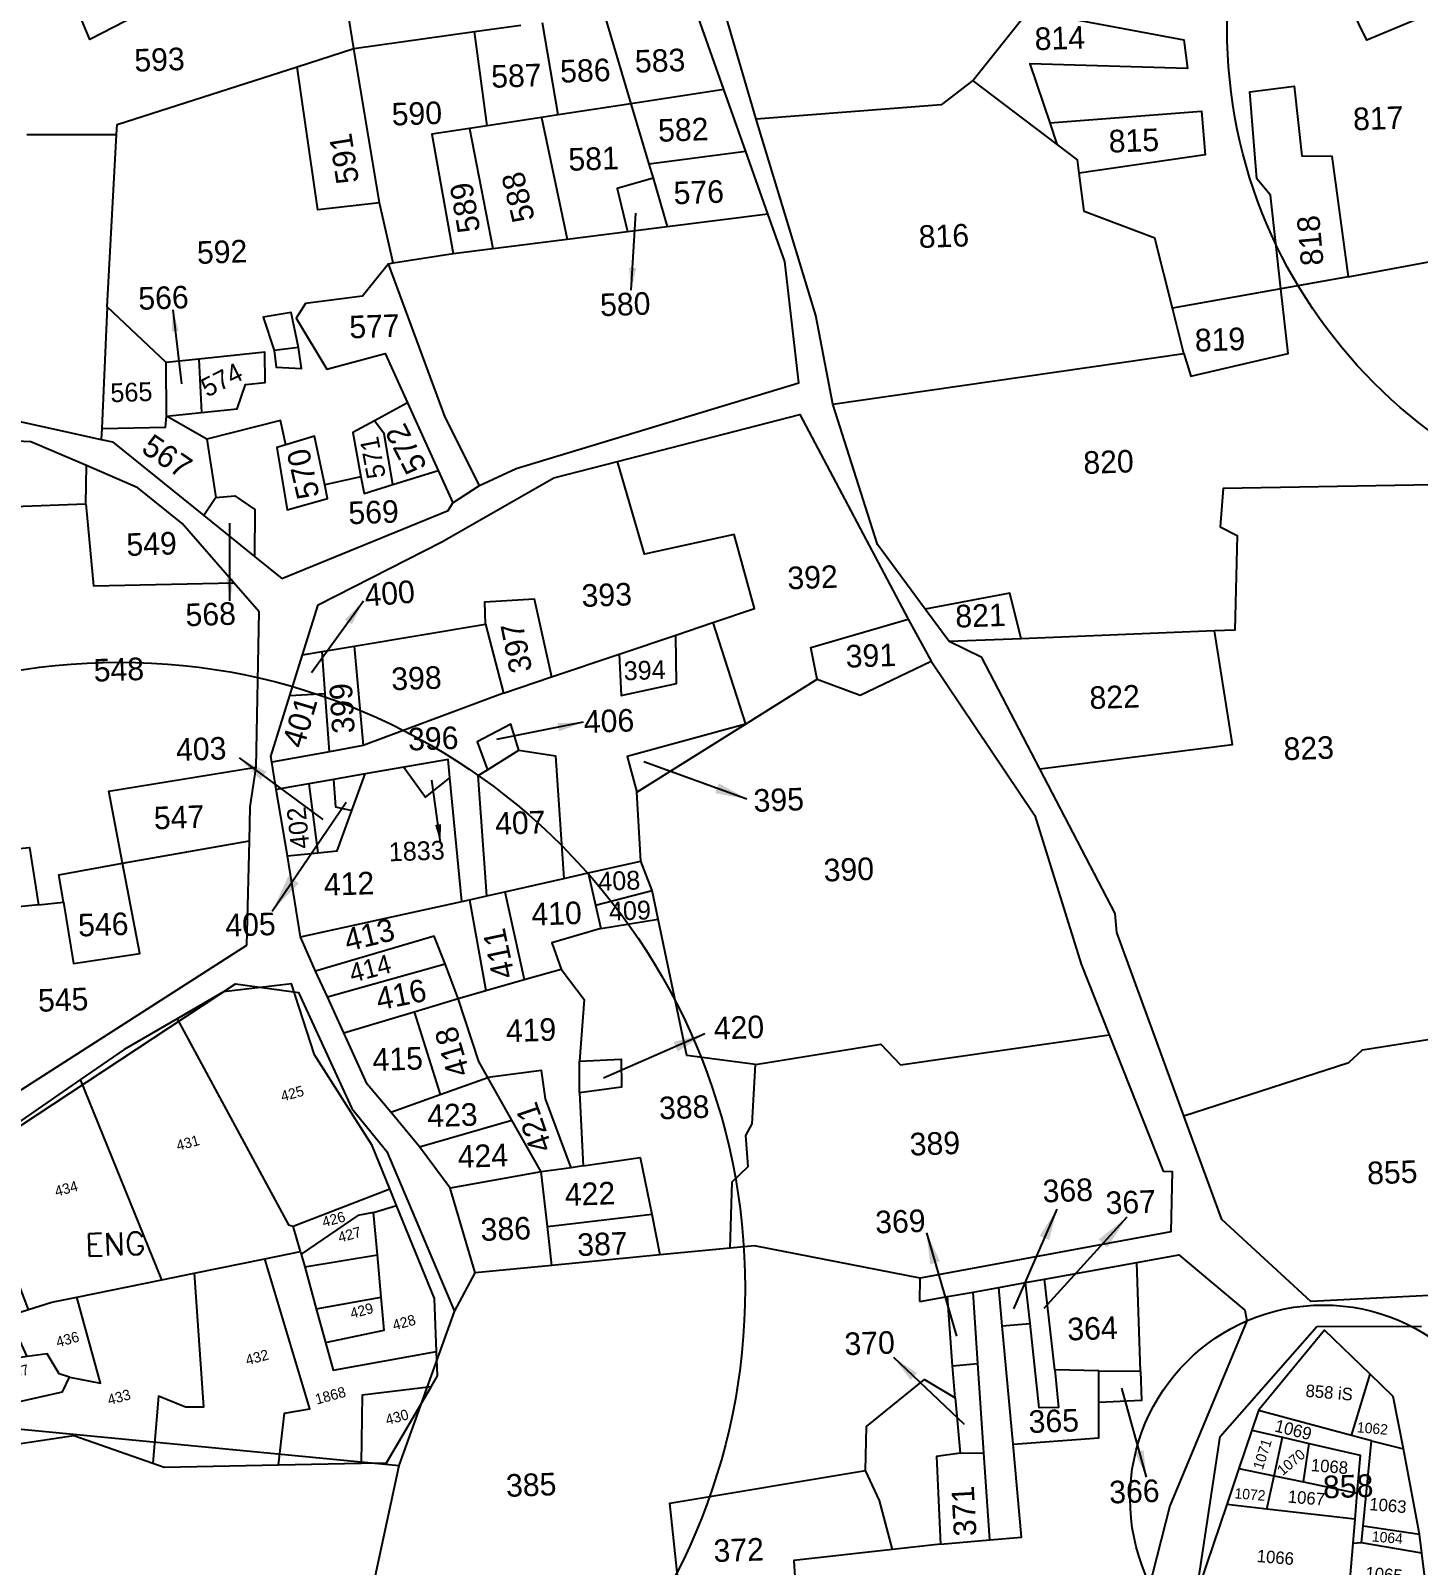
# Model space of a CAD drawing. Header units: metres. Extents: x 261324 to 273196, y 2168580 to 2176145.
# Drawn here: x 262141 to 262590.7, y 2170823 to 2171320.1 of the extents above; entities that cross this region are included whole.
import ezdxf

# ---------------------------------------------------------------- set-up
doc = ezdxf.new("R2010")
doc.units = ezdxf.units.M
for name, color, linetype in [('011', 3, 'Continuous'), ('OFF', 1, 'Continuous'), ('POLY_PARCEL', 6, 'Continuous'), ('POLY_ROAD', 30, 'Continuous'), ('SYM_ARROW', 1, 'Continuous'), ('TEXT_MAPIN', 7, 'Continuous'), ('TEXT_PARCEL', 7, 'Continuous')]:
    doc.layers.add(name, color=color, linetype=linetype)
doc.styles.get("Standard").update_dxf_attribs({"font": 'simplex.shx'})
doc.styles.add('TEXT_MAP', font='KRDEV050.TTF', dxfattribs={"height": 1.8})
doc.dimstyles.get("Standard").update_dxf_attribs({"dimtxt": 0.18, "dimasz": 0.18, "dimexe": 0.18, "dimexo": 0.0625, "dimgap": 0.09, "dimtad": 0, "dimtih": 1, "dimtoh": 1, "dimdec": 4, "dimzin": 0, "dimdsep": 46, "dimtxsty": 'Standard', "dimcen": 0.09, "dimadec": 0, "dimazin": 0, "dimtfac": 1, "dimtdec": 4, "dimtofl": 0, "dimtmove": 0, "dimatfit": 3, "dimfxl": 1, "dimtolj": 1, "dimtzin": 0, "dimarcsym": 0})

# ---------------------------------------------------------------- blocks, each defined once
blk = doc.blocks.new('YX')
at = {"layer": 'OFF'}
blk.add_lwpolyline([(264484.38, 2165487.45), (264479.18, 2165486.53)], dxfattribs=at)
at = {"layer": 'POLY_PARCEL'}
for points in [[(264477.67, 2165588.72), (264447.22, 2165611.89), (264413.73, 2165559.94), (264413.57, 2165559.15)], [(264470.81, 2165550.9), (264477.67, 2165588.72)], [(264502.86, 2165546.54), (264493.04, 2165577.02), (264477.67, 2165588.72)], [(264413.57, 2165559.15), (264410.98, 2165547.02)], [(264470.81, 2165550.9), (264413.57, 2165559.15)], [(264410.98, 2165547.02), (264405.92, 2165523.24)], [(264410.98, 2165547.02), (264429.68, 2165544.94)], [(264427.41, 2165521.34), (264429.68, 2165544.94)], [(264429.68, 2165544.94), (264446.09, 2165543.11)], [(264445.47, 2165519.74), (264446.09, 2165543.11)], [(264446.09, 2165543.11), (264477.31, 2165539.62), (264478.11, 2165516.85)], [(264483.2, 2165549.12), (264470.81, 2165550.9)], [(264483.2, 2165549.12), (264502.86, 2165546.54)], [(264484.18, 2165497.8), (264483.2, 2165549.12)], [(264518.36, 2165496.68), (264502.86, 2165546.54)], [(264405.92, 2165523.24), (264401.14, 2165500.81)], [(264405.92, 2165523.24), (264427.41, 2165521.34)], [(264425.45, 2165500.91), (264427.41, 2165521.34)], [(264427.41, 2165521.34), (264445.47, 2165519.74)], [(264445.47, 2165519.74), (264478.11, 2165516.85)], [(264478.11, 2165516.85), (264478.66, 2165501.13)], [(264401.14, 2165500.81), (264387.76, 2165437.97), (264480.58, 2165446.73)], [(264425.45, 2165500.91), (264401.14, 2165500.81)], [(264478.66, 2165501.13), (264425.45, 2165500.91)], [(264478.66, 2165501.13), (264479.18, 2165486.53)], [(264484.18, 2165497.8), (264518.36, 2165496.68)], [(264484.38, 2165487.45), (264484.18, 2165497.8)], [(264521.09, 2165485.45), (264518.36, 2165496.68)], [(264521.09, 2165485.45), (264484.38, 2165487.45)], [(264479.18, 2165486.53), (264480.58, 2165446.73)], [(264480.58, 2165446.73), (264501.31, 2165448.69), (264524.55, 2165471.25), (264521.09, 2165485.45)]]:
    blk.add_lwpolyline(points, dxfattribs=at)
at = {"layer": 'TEXT_PARCEL', "style": 'TEXT_MAP'}
for s, height, rotation, p in [('858 iS', 7.5, 1.92392, (264440.41, 2165570.74)), ('1069', 7.5, 352.56978, (264424.11, 2165547.9)), ('1062', 6.25, 1.92392, (264473.67, 2165553.14)), ('1071', 6.25, 79.25487, (264420.23, 2165523.75)), ('1070', 6.25, 46.88536, (264432.53, 2165521.7)), ('1068', 7.5, 1.92392, (264448.83, 2165526.74)), ('1063', 7.5, 1.92392, (264486.49, 2165507.56)), ('1072', 6.25, 1.92392, (264405.17, 2165505.08)), ('1067', 7.5, 1.92392, (264437.28, 2165506.3)), ('1064', 6.25, 1.92392, (264490.28, 2165489.02)), ('1066', 7.5, 1.92392, (264422.92, 2165468.63)), ('1065', 7.5, 1.92392, (264489.01, 2165466.09))]:
    blk.add_text(s, height=height, rotation=rotation, dxfattribs=at).set_placement(p)
blk = doc.blocks.new('SGD')
at = {"layer": 'POLY_PARCEL'}
for points in [[(260990.22, 2171191.47), (260989.26, 2171199.45), (260983.77, 2171217.15), (260983.18, 2171230.01), (260971.46, 2171231.8), (260962.53, 2171229.42)], [(260962.53, 2171229.42), (260952.32, 2171226.69), (260943.73, 2171223.69)], [(260962.53, 2171229.42), (260971.75, 2171190.09), (260972.43, 2171189.65)], [(260943.73, 2171223.69), (260921.73, 2171216)], [(260948.14, 2171186.71), (260943.73, 2171223.69)], [(260921.73, 2171216), (260899.1, 2171208.1), (260899.36, 2171190.44)], [(260924.62, 2171187.81), (260921.73, 2171216)], [(260972.43, 2171189.65), (260990.22, 2171191.47)], [(260990.6, 2171188.38), (260990.22, 2171191.47)], [(260909.09, 2171188.52), (260899.36, 2171190.44)], [(260899.36, 2171190.44), (260899.47, 2171182.49)], [(260907.87, 2171180.7), (260909.09, 2171188.52)], [(260909.09, 2171188.52), (260916.04, 2171186.78)], [(260972.52, 2171185.1), (260972.43, 2171189.65)], [(260986.46, 2171188.29), (260983.67, 2171188.47), (260972.52, 2171184.61)], [(260985.15, 2171181.05), (260986.46, 2171188.29)], [(260986.46, 2171188.29), (260990.6, 2171188.38)], [(260990.6, 2171162.27), (260992.67, 2171171.19), (260990.6, 2171188.38)], [(260916.04, 2171186.78), (260915.15, 2171180.96)], [(260916.04, 2171186.78), (260916.2, 2171187.45), (260921.01, 2171187.66)], [(260921.01, 2171187.66), (260924.62, 2171187.81)], [(260922.27, 2171180.02), (260921.01, 2171187.66)], [(260924.62, 2171187.81), (260928.82, 2171187.98), (260933.22, 2171187.69)], [(260928.38, 2171174.68), (260933.26, 2171172.28), (260933.22, 2171187.69)], [(260933.22, 2171187.69), (260948.14, 2171186.71)], [(260953.85, 2171186.33), (260949.3, 2171163.64), (260946.32, 2171164.44), (260942.29, 2171167.48), (260938.32, 2171156.58)], [(260948.14, 2171186.71), (260953.85, 2171186.33)], [(260953.85, 2171186.33), (260966.22, 2171185.52)], [(260959.14, 2171150.61), (260962.52, 2171158.91), (260966.93, 2171158.48), (260966.22, 2171185.52)], [(260966.22, 2171185.52), (260972.52, 2171185.1)], [(260972.52, 2171185.1), (260972.52, 2171184.61)], [(260972.52, 2171184.61), (260972.52, 2171182.34)], [(260899.47, 2171182.49), (260899.57, 2171175.47), (260887.07, 2171160.13)], [(260899.47, 2171182.49), (260907.87, 2171180.7)], [(260906.51, 2171171.96), (260907.87, 2171180.7)], [(260907.87, 2171180.7), (260914.88, 2171179.2)], [(260915.15, 2171180.96), (260914.88, 2171179.2)], [(260922.27, 2171180.02), (260915.15, 2171180.96)], [(260972.52, 2171182.34), (260985.15, 2171181.05)], [(260972.52, 2171182.34), (260972.53, 2171174.87)], [(260983.85, 2171173.83), (260985.15, 2171181.05)], [(260914.88, 2171179.2), (260913.96, 2171173.14)], [(260928.38, 2171174.68), (260926.77, 2171175.73), (260925.71, 2171179.58), (260922.27, 2171180.02)], [(260913.96, 2171173.14), (260913.63, 2171170.96)], [(260913.96, 2171173.14), (260926.55, 2171172.54), (260928.38, 2171174.68)], [(260972.53, 2171174.87), (260983.85, 2171173.83)], [(260972.53, 2171174.87), (260972.54, 2171168.8)], [(260972.54, 2171168.8), (260982.84, 2171168.24), (260983.85, 2171173.83)], [(260905.86, 2171167.75), (260906.51, 2171171.96)], [(260906.51, 2171171.96), (260913.63, 2171170.96)], [(260913.63, 2171170.96), (260913.05, 2171167.14)], [(260905.36, 2171164.56), (260905.86, 2171167.75)], [(260905.86, 2171167.75), (260913.05, 2171167.14)], [(260913.05, 2171167.14), (260912.94, 2171166.37)], [(260972.54, 2171168.8), (260972.54, 2171163.9), (260990.6, 2171162.27)], [(260900.25, 2171160.1), (260902.7, 2171165.15), (260905.36, 2171164.56)], [(260905.36, 2171164.56), (260911.62, 2171163.19)], [(260911.62, 2171163.19), (260912.94, 2171166.37)], [(260912.94, 2171166.37), (260926.42, 2171164.78), (260938.32, 2171156.58)], [(260907.63, 2171153.54), (260911.62, 2171163.19)], [(260988.09, 2171156.67), (260989.66, 2171158.21), (260990.6, 2171162.27)], [(260887.07, 2171160.13), (260890.03, 2171147.98), (260893.96, 2171147.13)], [(260893.96, 2171147.13), (260900.25, 2171160.1)], [(260900.25, 2171160.1), (260907.63, 2171153.54)], [(260938.32, 2171156.58), (260940.02, 2171155.42), (260959.14, 2171150.61)], [(260988.09, 2171156.67), (260976.23, 2171158.42), (260972.99, 2171147.13)], [(260972.99, 2171147.13), (260977.26, 2171146.06), (260988.09, 2171156.67)], [(260893.96, 2171147.13), (260904.09, 2171144.95), (260907.63, 2171153.54)], [(260959.14, 2171150.61), (260972.99, 2171147.13)]]:
    blk.add_lwpolyline(points, dxfattribs=at)
at = {"layer": 'TEXT_PARCEL', "style": 'TEXT_MAP'}
for s, p in [('425', (260976.3, 2171210.86)), ('434', (260934.37, 2171205.31)), ('431', (260956.68, 2171207.4)), ('435', (260911.21, 2171201.48)), ('426', (260977.48, 2171188.06)), ('427', (260979.43, 2171184.79)), ('437', (260916.33, 2171181.73)), ('436', (260927.74, 2171180.18)), ('437', (260917.91, 2171176.99)), ('429', (260977.99, 2171171.58)), ('433', (260933.69, 2171168.23)), ('432', (260958.47, 2171168.58)), ('443', (260897.24, 2171166.63)), ('428', (260984.51, 2171167.71)), ('441', (260904.2, 2171160.24)), ('1868', (260968.27, 2171158.89)), ('430', (260979.04, 2171152.28)), ('442', (260899.39, 2171150.49))]:
    blk.add_text(s, height=1.8, dxfattribs=at).set_placement(p)
blk = doc.blocks.new('TEXTARROW')
blk.add_leader([(0, 0), (8.64, 0)], dimstyle='Standard', override={"dimtxt": 2.5, "dimasz": 2.5, "dimexe": 1.25, "dimexo": 0.625, "dimgap": 0.625, "dimtad": 1, "dimtih": 0, "dimtoh": 0, "dimzin": 8, "dimcen": 2.5, "dimtofl": 1})
blk = doc.blocks.new('SD')
at = {"layer": 'OFF'}
for points in [[(262253.65, 2165811.29), (262260.5, 2165824.07)], [(262408.17, 2165814.43), (262408.3, 2165822.25)]]:
    blk.add_lwpolyline(points, dxfattribs=at)
at = {"layer": 'POLY_PARCEL'}
for points in [[(262164.39, 2166249.91), (262132.79, 2166233.63), (262129.11, 2166242.31)], [(262588.74, 2166246.49), (262556.88, 2166233.1), (262548.82, 2166249.76)], [(262220.5, 2166230.6), (262218.41, 2166243.58)], [(262426.05, 2166219.77), (262444.58, 2166242.96)], [(262444.58, 2166242.96), (262496.16, 2166233.23), (262497.36, 2166223.77), (262444.91, 2166225.32), (262451.57, 2166205.7)], [(262260.49, 2166236.18), (262275.88, 2166238.3)], [(262288.27, 2166208.49), (262283.15, 2166239.06)], [(262303.82, 2166241.21), (262312.43, 2166212.18)], [(262220.5, 2166230.6), (262260.49, 2166236.18)], [(262264.75, 2166204.91), (262260.49, 2166236.18)], [(262201.64, 2166224.52), (262220.5, 2166230.6)], [(262228.95, 2166179.34), (262220.5, 2166230.6)], [(262141.64, 2166202.03), (262141.82, 2166205.33), (262201.64, 2166224.52)], [(262228.95, 2166179.34), (262208.51, 2166177.06), (262201.64, 2166224.52)], [(262343.37, 2166216.9), (262312.43, 2166212.18)], [(262426.05, 2166219.77), (262415.49, 2166211.69), (262354.11, 2166207.01)], [(262453.96, 2166198.64), (262426.05, 2166219.77)], [(262528.31, 2166150.55), (262524.91, 2166181.68), (262520.3, 2166187.05), (262518.01, 2166216.03), (262532.76, 2166217.85), (262535.31, 2166194.74), (262545.28, 2166194.55), (262550.61, 2166154.51)], [(262312.43, 2166212.18), (262288.27, 2166208.49)], [(262312.43, 2166212.18), (262318.38, 2166192.14)], [(262282.75, 2166207.65), (262264.75, 2166204.91)], [(262288.27, 2166208.49), (262282.75, 2166207.65)], [(262282.75, 2166207.65), (262291.24, 2166167.23)], [(262451.57, 2166205.7), (262501.94, 2166209.56), (262503.21, 2166195.03), (262461.35, 2166189.03)], [(262111.84, 2166202.03), (262141.64, 2166202.03)], [(262138.46, 2166144.84), (262141.64, 2166202.03)], [(262258.82, 2166204), (262246.3, 2166202.09), (262253.36, 2166162.48)], [(262264.75, 2166204.91), (262258.82, 2166204)], [(262258.82, 2166204), (262266.61, 2166164.14)], [(262451.57, 2166205.7), (262453.96, 2166198.64)], [(262350.67, 2166196.23), (262318.38, 2166192.14)], [(262461.35, 2166189.03), (262460.8, 2166193.47), (262453.96, 2166198.64)], [(262318.38, 2166192.14), (262319.79, 2166187.4)], [(262319.79, 2166187.4), (262307.92, 2166184.07), (262311.27, 2166169.74)], [(262319.79, 2166187.4), (262324.53, 2166171.4)], [(262492.3, 2166144.14), (262486.44, 2166167.38), (262462.92, 2166176.31), (262461.35, 2166189.03)], [(262233.42, 2166159.36), (262228.95, 2166179.34)], [(262324.53, 2166171.4), (262357.95, 2166175.59)], [(262311.27, 2166169.74), (262324.53, 2166171.4)], [(262266.61, 2166164.14), (262291.24, 2166167.23)], [(262291.24, 2166167.23), (262311.27, 2166169.74)], [(262233.42, 2166159.36), (262253.36, 2166162.48)], [(262253.36, 2166162.48), (262266.61, 2166164.14)], [(262550.61, 2166154.51), (262584.01, 2166160.72)], [(262231.9, 2166159.06), (262223.31, 2166148.37), (262204.33, 2166145.95), (262201.19, 2166141.03), (262211.42, 2166124.11), (262230.81, 2166129.33), (262238.22, 2166112.93)], [(262231.9, 2166159.06), (262233.42, 2166159.36)], [(262262.04, 2166085.47), (262250.66, 2166108.17), (262231.9, 2166159.06)], [(262528.31, 2166150.55), (262492.3, 2166144.14)], [(262496.08, 2166129.15), (262498.4, 2166121.58), (262530.65, 2166129.07), (262528.31, 2166150.55)], [(262550.61, 2166154.51), (262528.31, 2166150.55)], [(262138.46, 2166144.84), (262136.64, 2166104.42)], [(262158.02, 2166126.35), (262138.46, 2166144.84)], [(262202.03, 2166131.33), (262199.53, 2166142.92), (262190.23, 2166141.44), (262193.88, 2166130.35)], [(262496.08, 2166129.15), (262492.3, 2166144.14)], [(262169.78, 2166109.8), (262181.67, 2166111.02), (262184.44, 2166119.06), (262190.96, 2166119.74), (262190.86, 2166129.78), (262168.92, 2166127.49)], [(262193.88, 2166130.35), (262194.53, 2166124.77), (262202.96, 2166124.35), (262202.03, 2166131.33)], [(262202.03, 2166131.33), (262193.88, 2166130.35)], [(262168.92, 2166127.49), (262158.02, 2166126.35)], [(262158.15, 2166108.6), (262158.02, 2166126.35)], [(262168.92, 2166127.49), (262169.78, 2166109.8)], [(262379.46, 2166112.36), (262496.08, 2166129.15)], [(262158.15, 2166108.6), (262169.78, 2166109.8)], [(262238.22, 2166112.93), (262227.19, 2166106.96)], [(262238.22, 2166112.93), (262248.39, 2166090.44)], [(262136.64, 2166104.42), (262136.48, 2166100.82)], [(262136.64, 2166104.42), (262157.8, 2166104.85), (262158.15, 2166108.6)], [(262171.55, 2166100.93), (262158.15, 2166108.6)], [(262197.77, 2166099.05), (262195.98, 2166107.08), (262171.55, 2166100.93)], [(262227.19, 2166106.96), (262220, 2166103.07), (262222.72, 2166088.31)], [(262233.27, 2166085.81), (262230.43, 2166102.66), (262227.19, 2166106.96)], [(262171.55, 2166100.93), (262174.48, 2166081.59)], [(262197.77, 2166099.05), (262194.76, 2166098.16), (262198.25, 2166077.46), (262211.59, 2166081.21), (262210.67, 2166085.74)], [(262210.67, 2166085.74), (262207.34, 2166101.88), (262197.77, 2166099.05)], [(262131.32, 2166079.42), (262131.55, 2166092.15)], [(262233.27, 2166085.81), (262248.39, 2166090.44)], [(262248.39, 2166090.44), (262253.26, 2166079.66)], [(262339.55, 2166039.91), (262353.38, 2166044.56), (262346.65, 2166069.09), (262316.93, 2166062.63), (262307.95, 2166093.37)], [(262222.72, 2166088.31), (262210.67, 2166085.74)], [(262222.72, 2166088.31), (262223.73, 2166082.88), (262233.27, 2166085.81)], [(262591.46, 2166085.71), (262509.03, 2166084.27), (262508.06, 2166071.59), (262513.68, 2166068.68), (262512.97, 2166037.29), (262506.13, 2166037.02)], [(262107.55, 2166078.62), (262131.32, 2166079.42)], [(262131.32, 2166079.42), (262133.86, 2166052.26), (262180.47, 2166053.25)], [(262174.48, 2166081.59), (262170.48, 2166075.58)], [(262174.48, 2166081.59), (262180.78, 2166082.03), (262187.47, 2166077.59), (262187.4, 2166061.9)], [(262441.99, 2166034.49), (262438.16, 2166049.58), (262410.08, 2166044.3)], [(262264.01, 2166039.47), (262263.84, 2166046.8), (262280.21, 2166047.87), (262285.94, 2166021.89)], [(262220.45, 2166032.15), (262264.01, 2166039.47)], [(262264.01, 2166039.47), (262269.99, 2166016.53)], [(262327.22, 2166035.76), (262339.55, 2166039.91)], [(262339.55, 2166039.91), (262350.37, 2166006.21)], [(262374.23, 2166021.12), (262372.05, 2166031.58), (262404.45, 2166041.03)], [(262308.49, 2166029.47), (262309.14, 2166015.69), (262327.49, 2166019.69), (262327.22, 2166035.76)], [(262308.49, 2166029.47), (262327.22, 2166035.76)], [(262441.99, 2166034.49), (262418.02, 2166033.55)], [(262506.13, 2166037.02), (262441.99, 2166034.49)], [(262448.14, 2165991.29), (262512.08, 2165999.36), (262506.13, 2166037.02)], [(262203.29, 2166029.26), (262209.77, 2166030.35)], [(262209.77, 2166030.35), (262220.45, 2166032.15)], [(262210.79, 2166016.41), (262209.77, 2166030.35)], [(262220.45, 2166032.15), (262223.44, 2165999.16)], [(262285.94, 2166021.89), (262308.49, 2166029.47)], [(262374.23, 2166021.12), (262388.51, 2166015.82), (262412.07, 2166027.06)], [(262269.99, 2166016.53), (262285.94, 2166021.89)], [(262350.37, 2166006.21), (262374.23, 2166021.12)], [(262199.06, 2166015.79), (262210.79, 2166016.41)], [(262212.2, 2165997.13), (262210.79, 2166016.41)], [(262269.99, 2166016.53), (262223.44, 2165999.16)], [(262275.06, 2165997.55), (262272.39, 2166006.23), (262261.28, 2166000.39), (262264.66, 2165991.12)], [(262350.37, 2166006.21), (262311.12, 2165995.47), (262314.28, 2165983.66)], [(262314.28, 2165983.66), (262350.37, 2166006.21)], [(262212.2, 2165997.13), (262193.04, 2165993.68)], [(262223.44, 2165999.16), (262212.2, 2165997.13)], [(262264.66, 2165991.12), (262275.06, 2165997.55)], [(262275.06, 2165997.55), (262287.29, 2165995.73), (262290.05, 2165954.98)], [(262252.2, 2165988.43), (262251.62, 2165994.46), (262236.88, 2165991.92)], [(262143.47, 2165960.11), (262138.9, 2165984.02), (262187.88, 2165991.97)], [(262213.53, 2165987.91), (262205.34, 2165986.5)], [(262224.06, 2165989.72), (262213.53, 2165987.91)], [(262213.53, 2165987.91), (262214.24, 2165978.83), (262219.63, 2165977.61)], [(262219.63, 2165977.61), (262224.06, 2165989.72)], [(262236.88, 2165991.92), (262224.06, 2165989.72)], [(262236.88, 2165991.92), (262244.13, 2165982.06), (262252.2, 2165988.43)], [(262256.15, 2165947.32), (262252.2, 2165988.43)], [(262264.45, 2165949.2), (262261.56, 2165989.2), (262264.66, 2165991.12)], [(262205.34, 2165986.5), (262194.54, 2165984.64)], [(262205.34, 2165986.5), (262208.33, 2165963.6)], [(262315.6, 2165960.76), (262314.28, 2165983.66)], [(262208.33, 2165963.6), (262214.73, 2165964.26), (262219.63, 2165977.61)], [(262143.47, 2165960.11), (262185.57, 2165967.6)], [(262072.4, 2165961.28), (262112.6, 2165965.37), (262115.48, 2165946.36)], [(262198.19, 2165962.56), (262208.33, 2165963.6)], [(262123.79, 2165947.25), (262122.27, 2165956.35), (262143.47, 2165960.11)], [(262123.79, 2165947.25), (262127.12, 2165926.83), (262149.18, 2165930.21), (262143.47, 2165960.11)], [(262290.05, 2165954.98), (262298.09, 2165956.8)], [(262298.09, 2165956.8), (262315.6, 2165960.76)], [(262298.09, 2165956.8), (262300.5, 2165946.11)], [(262319.34, 2165951), (262315.6, 2165960.76)], [(262270.45, 2165950.56), (262290.05, 2165954.98)], [(262115.48, 2165946.36), (262076.88, 2165942.53)], [(262115.48, 2165946.36), (262123.79, 2165947.25)], [(262202.49, 2165935.68), (262256.15, 2165947.32)], [(262256.15, 2165947.32), (262258.64, 2165947.89)], [(262258.64, 2165947.89), (262264.45, 2165949.2)], [(262258.64, 2165947.89), (262264.08, 2165917.76)], [(262264.45, 2165949.2), (262270.45, 2165950.56)], [(262270.45, 2165950.56), (262276.85, 2165921.42)], [(262300.5, 2165946.11), (262319.34, 2165951)], [(262321.33, 2165941.5), (262319.34, 2165951)], [(262300.5, 2165946.11), (262302.25, 2165938.37)], [(262302.25, 2165938.37), (262321.33, 2165941.5)], [(262353.63, 2165893.19), (262330.83, 2165896.19), (262321.33, 2165941.5)], [(262302.25, 2165938.37), (262286, 2165933.57), (262289.1, 2165924.93)], [(262250.62, 2165926.68), (262246.94, 2165935.86), (262207.53, 2165924.28)], [(262211.45, 2165915.71), (262250.62, 2165926.68)], [(262254.93, 2165915.14), (262250.62, 2165926.68)], [(262264.08, 2165917.76), (262276.85, 2165921.42)], [(262276.85, 2165921.42), (262289.1, 2165924.93)], [(262289.1, 2165924.93), (262296.74, 2165914.85), (262295.19, 2165894.34)], [(262254.93, 2165915.14), (262264.08, 2165917.76)], [(262216.87, 2165903.84), (262240.26, 2165910.78)], [(262240.26, 2165910.78), (262254.93, 2165915.14)], [(262240.26, 2165910.78), (262248.87, 2165883.27)], [(262264.71, 2165888.93), (262261.72, 2165894.23), (262254.93, 2165915.14)], [(262495.88, 2165876.1), (262550.73, 2165893.74), (262555.23, 2165897.87), (262614.03, 2165907.15)], [(262353.63, 2165893.19), (262395.23, 2165899.93), (262401.75, 2165893.06), (262471.08, 2165903.01)], [(262292.35, 2165858.97), (262283.86, 2165881.81), (262282.53, 2165891.29), (262264.71, 2165888.93)], [(262295.19, 2165894.34), (262308.96, 2165895.01), (262309.07, 2165885.7), (262295.14, 2165883.81)], [(262295.14, 2165883.81), (262295.19, 2165894.34)], [(262345.17, 2165832.25), (262345.82, 2165854.24), (262351.12, 2165859.28), (262350.37, 2165869.59), (262352.47, 2165873.5), (262353.63, 2165893.19)], [(262248.87, 2165883.27), (262264.71, 2165888.93)], [(262272.73, 2165874.74), (262264.71, 2165888.93)], [(262232.45, 2165877.42), (262248.87, 2165883.27)], [(262295.14, 2165883.81), (262296.36, 2165859.55)], [(262242.03, 2165865.92), (262272.73, 2165874.74)], [(262282.44, 2165857.55), (262272.73, 2165874.74)], [(262296.36, 2165859.55), (262315.34, 2165862.33), (262319.14, 2165843.48)], [(262282.44, 2165857.55), (262252.16, 2165852.21)], [(262292.35, 2165858.97), (262282.44, 2165857.55)], [(262284.48, 2165839.47), (262282.44, 2165857.55)], [(262296.36, 2165859.55), (262292.35, 2165858.97)], [(262284.48, 2165839.47), (262319.14, 2165843.48)], [(262285.93, 2165826.52), (262284.48, 2165839.47)], [(262319.14, 2165843.48), (262321.85, 2165829.99)], [(262321.85, 2165829.99), (262285.93, 2165826.52)], [(262345.17, 2165832.25), (262321.85, 2165829.99)], [(262408.3, 2165822.25), (262353.26, 2165833.03), (262345.17, 2165832.25)], [(262285.93, 2165826.52), (262260.5, 2165824.07)], [(262481.4, 2165791.26), (262480.23, 2165827.37)], [(262435.52, 2165806.38), (262434.36, 2165819.14)], [(262444.75, 2165807.14), (262443.29, 2165820.74)], [(262453.01, 2165791.72), (262449.53, 2165821.86)], [(262419.04, 2165793.11), (262417.31, 2165816.08)], [(262427.43, 2165793.9), (262425.84, 2165817.61)], [(262235.14, 2165760.14), (262253.65, 2165811.29)], [(262435.52, 2165806.38), (262444.75, 2165807.14)], [(262439.09, 2165767.14), (262435.52, 2165806.38)], [(262453.01, 2165791.72), (262454.24, 2165779.21), (262447.76, 2165779.19), (262444.75, 2165807.14)], [(262419.04, 2165793.11), (262427.43, 2165793.9)], [(262429.43, 2165764.19), (262427.43, 2165793.9)], [(262390.04, 2165758.4), (262390.36, 2165772.99), (262409.7, 2165788.63), (262419.84, 2165782.49)], [(262419.84, 2165782.49), (262419.04, 2165793.11)], [(262467.62, 2165791.4), (262453.01, 2165791.72)], [(262467.59, 2165780.9), (262467.62, 2165791.4)], [(262481.4, 2165791.26), (262481.73, 2165781.55), (262467.59, 2165780.9)], [(262467.62, 2165791.4), (262481.4, 2165791.26)], [(262419.84, 2165782.49), (262421.47, 2165764.11)], [(262439.09, 2165767.14), (262467.55, 2165769.12), (262467.59, 2165780.9)], [(262058.54, 2165715.37), (262082.33, 2165721.79), (262099.23, 2165773.26), (262235.14, 2165760.14)], [(262421.47, 2165764.11), (262413.6, 2165763.04), (262414.98, 2165733.92)], [(262421.47, 2165764.11), (262429.43, 2165764.19)], [(262431.37, 2165735.31), (262429.43, 2165764.19)], [(262431.37, 2165735.31), (262441.9, 2165736.2), (262439.09, 2165767.14)], [(262212.46, 2165654.95), (262235.14, 2165760.14)], [(262323.88, 2165705.54), (262329.53, 2165705.84), (262325.08, 2165747.61), (262390.04, 2165758.4)], [(262399.07, 2165732.16), (262394.73, 2165748.42), (262390.04, 2165758.4)], [(262414.98, 2165733.92), (262399.07, 2165732.16)], [(262414.98, 2165733.92), (262431.37, 2165735.31)], [(262399.07, 2165732.16), (262366.29, 2165728.53), (262369.76, 2165671.13)]]:
    blk.add_lwpolyline(points, dxfattribs=at)
at = {"layer": 'POLY_ROAD'}
for points in [[(262354.11, 2166207.01), (262315.23, 2166340.02), (262319.92, 2166372.57)], [(262343.37, 2166216.9), (262334.97, 2166240.71), (262332.85, 2166244.24)], [(262350.67, 2166196.23), (262343.37, 2166216.9)], [(262379.46, 2166112.36), (262373.88, 2166141.83), (262354.11, 2166207.01)], [(262357.95, 2166175.59), (262350.67, 2166196.23)], [(262262.04, 2166085.47), (262274.25, 2166091.08), (262368.2, 2166119.5), (262363.53, 2166159.8), (262357.95, 2166175.59)], [(262059.37, 2166117.88), (262136.48, 2166100.82)], [(262410.08, 2166044.3), (262394.22, 2166065.79), (262379.46, 2166112.36)], [(262307.95, 2166093.37), (262368.54, 2166108.92), (262404.45, 2166041.03)], [(262131.55, 2166092.15), (262113.12, 2166100.11), (262051.61, 2166102.86)], [(262136.48, 2166100.82), (262140.23, 2166100.02), (262170.48, 2166075.58)], [(262180.47, 2166053.25), (262163.3, 2166072.91), (262148.63, 2166084.78), (262131.55, 2166092.15)], [(262203.29, 2166029.26), (262208.51, 2166045.91), (262249.56, 2166066.81), (262286.82, 2166087.94), (262307.95, 2166093.37)], [(262253.26, 2166079.66), (262262.04, 2166085.47)], [(262196.44, 2166054.59), (262251.66, 2166077.13), (262253.26, 2166079.66)], [(262170.48, 2166075.58), (262187.4, 2166061.9)], [(262187.4, 2166061.9), (262196.44, 2166054.59)], [(262187.88, 2165991.97), (262188.89, 2166043.61), (262180.47, 2166053.25)], [(262418.02, 2166033.55), (262410.08, 2166044.3)], [(262404.45, 2166041.03), (262412.07, 2166027.06)], [(262448.14, 2165991.29), (262428.87, 2166028.27), (262418.02, 2166033.55)], [(262199.06, 2166015.79), (262203.29, 2166029.26)], [(262412.07, 2166027.06), (262446.51, 2165975.82), (262461.81, 2165926.44), (262471.08, 2165903.01)], [(262193.04, 2165993.68), (262192.72, 2165995.59), (262199.06, 2166015.79)], [(262194.54, 2165984.64), (262193.04, 2165993.68)], [(262185.57, 2165967.6), (262185.86, 2165978.84), (262187.88, 2165991.97)], [(262495.88, 2165876.1), (262473.71, 2165936.89), (262473.17, 2165943.27), (262448.14, 2165991.29)], [(262198.19, 2165962.56), (262194.54, 2165984.64)], [(262095.39, 2165875.85), (262184.68, 2165932.96), (262185.57, 2165967.6)], [(262202.49, 2165935.68), (262198.19, 2165962.56)], [(262207.53, 2165924.28), (262202.49, 2165935.68)], [(262211.45, 2165915.71), (262207.53, 2165924.28)], [(262054.47, 2165836.81), (262180.94, 2165920.1), (262201.89, 2165917.2), (262219.5, 2165878.68), (262231.21, 2165864.44), (262253.65, 2165811.29)], [(262216.87, 2165903.84), (262211.45, 2165915.71)], [(262232.45, 2165877.42), (262224.7, 2165886.72), (262216.87, 2165903.84)], [(262471.08, 2165903.01), (262489.03, 2165857.66), (262492.04, 2165857.56), (262491.51, 2165837.51), (262408.3, 2165822.25)], [(262242.03, 2165865.92), (262232.45, 2165877.42)], [(262640.83, 2165822.24), (262612.31, 2165818.14), (262538.04, 2165814.34), (262508.44, 2165841.65), (262495.88, 2165876.1)], [(262252.16, 2165852.21), (262242.03, 2165865.92)], [(262260.5, 2165824.07), (262252.16, 2165852.21)], [(262480.23, 2165827.37), (262494.18, 2165829.88), (262516.06, 2165811.52), (262516.78, 2165807.94), (262491.17, 2165746.56), (262481.04, 2165707.06), (262493.82, 2165663.84)], [(262449.53, 2165821.86), (262480.23, 2165827.37)], [(262425.84, 2165817.61), (262434.36, 2165819.14)], [(262434.36, 2165819.14), (262443.29, 2165820.74)], [(262443.29, 2165820.74), (262449.53, 2165821.86)], [(262408.17, 2165814.43), (262417.31, 2165816.08)], [(262417.31, 2165816.08), (262425.84, 2165817.61)], [(262498.41, 2165707.24), (262507.9, 2165769.62), (262539.98, 2165806.12)], [(262539.98, 2165806.12), (262574.73, 2165806.19)]]:
    blk.add_lwpolyline(points, dxfattribs=at)
at = {"layer": 'SYM_ARROW'}
for p, xscale, yscale, zscale, rotation in [((262312.55, 2166150.31), 2.955329008903846, 2.955329008903846, 2.955329008903846, 86.56093929207724), ((262160.27, 2166143.83), 2.859722213579978, 2.859722213579978, 2.859722213579978, 276.5407803154448), ((262179.19, 2166047.23), 2.989786048109704, 2.989786048109704, 2.989786048109704, 90.15918190556296), ((262223.53, 2166047.1), 3.40566840134711, 3.40566840134711, 3.40566840134711, 233.9347933850838), ((262296.49, 2166006.82), 3.405668401347107, 3.405668401347107, 3.405668401347107, 191.2465869110598), ((262182.22, 2165995.14), 3.995441621675632, 3.995441621675632, 3.995441621675632, 323.5077374971585), ((262350.84, 2165981.32), 4.213784378101406, 4.213784378101406, 4.213784378101406, 160.1490843239307), ((262249.09, 2165966.92), 2.417376086381733, 2.417376086381733, 2.417376086381733, 98.07875328942981), ((262193.13, 2165944.18), 5.069214525636795, 5.069214525636795, 5.069214525636795, 55.74516667633126), ((262336.85, 2165903.33), 4.256569460183724, 4.256569460183724, 4.256569460183724, 203.4689122329893), ((262453.72, 2165845.09), 4.175647635239801, 4.175647635239801, 4.175647635239801, 246.4578002005923), ((262476.97, 2165842.45), 4.749890158073658, 4.749890158073658, 4.749890158073658, 227.6702233606738), ((262410.37, 2165837.22), 4.126051970987988, 4.126051970987988, 4.126051970987988, 286.1333408599131), ((262399.37, 2165795.99), 3.741168472764024, 3.741168472764024, 3.741168472764024, 316.464255007289), ((262483.36, 2165756.11), 3.54629193241279, 3.54629193241279, 3.54629193241279, 105.4371813369726)]:
    blk.add_blockref('TEXTARROW', p, dxfattribs=dict(at, xscale=xscale, yscale=yscale, zscale=zscale, rotation=rotation))
at = {"layer": 'TEXT_MAPIN'}
blk.add_text('ENG', height=7.5, rotation=1.9239, dxfattribs=at).set_placement((262131.16, 2165829.62))
at = {"layer": 'TEXT_PARCEL', "style": 'TEXT_MAP'}
for s, height, rotation, p in [('814', 7.5, 1.9239, (262446.69, 2166229.83)), ('593', 7.5, 1.9239, (262147.67, 2166222.9)), ('586', 7.5, 1.9239, (262289.08, 2166219.16)), ('583', 7.5, 1.9239, (262313.92, 2166222.45)), ('587', 7.5, 1.9239, (262266.19, 2166217.46)), ('590', 7.5, 1.9239, (262233.13, 2166204.96)), ('817', 7.5, 1.9239, (262552.42, 2166203.16)), ('582', 7.5, 1.9239, (262321.6, 2166199.51)), ('591', 7.5, 98.9143, (262222.16, 2166186.27)), ('815', 7.5, 1.9239, (262471.26, 2166195.82)), ('581', 7.5, 1.9239, (262291.8, 2166189.9)), ('589', 7.5, 99.9041, (262262.46, 2166170.07)), ('588', 7.5, 103.7076, (262280.59, 2166173.91)), ('576', 7.5, 1.9239, (262326.74, 2166178.76)), ('816', 7.5, 1.9239, (262408.14, 2166164.2)), ('818', 7.5, 95.108, (262542.51, 2166158.58)), ('592', 7.5, 1.9239, (262168.42, 2166159.07)), ('566', 7.5, 1.9239, (262148.93, 2166143.84)), ('580', 7.5, 1.9239, (262302.3, 2166141.62)), ('577', 7.5, 1.9239, (262219.01, 2166134.32)), ('819', 7.5, 1.9239, (262499.83, 2166129.74)), ('574', 6.25, 26.6697, (262171.63, 2166114.68)), ('565', 6.25, 1.9239, (262139.63, 2166113.16)), ('572', 7.5, 117.2314, (262244.82, 2166091.81)), ('567', 7.5, 325.8413, (262149.36, 2166096.86)), ('571', 6.25, 100.8163, (262231, 2166088.43)), ('570', 7.5, 102.9419, (262209.04, 2166082.01)), ('820', 7.5, 1.9239, (262462.77, 2166089.14)), ('569', 7.5, 1.9239, (262218.66, 2166072.62)), ('549', 7.5, 1.9239, (262144.92, 2166062.13)), ('392', 7.5, 1.9239, (262364.45, 2166050.9)), ('400', 7.5, 4.7635, (262224.18, 2166045.26)), ('393', 7.5, 1.9239, (262296.09, 2166045.1)), ('568', 7.5, 1.9239, (262164.54, 2166038.78)), ('821', 7.5, 1.9239, (262420.21, 2166038.17)), ('397', 7.5, 101.3987, (262279.62, 2166024.1)), ('391', 7.5, 1.9239, (262383.8, 2166024.9)), ('548', 7.5, 1.9239, (262134.03, 2166020.42)), ('398', 7.5, 1.9239, (262232.87, 2166017.49)), ('394', 6.25, 1.9239, (262310.04, 2166020.74)), ('399', 7.5, 93.4742, (262220.63, 2166003.37)), ('822', 7.5, 1.9239, (262464.75, 2166011.09)), ('401', 7.5, 73.4658, (262203.56, 2165997.89)), ('406', 7.5, 1.9239, (262296.81, 2166003.25)), ('396', 7.5, 1.9239, (262238.43, 2165997.47)), ('403', 7.5, 1.9239, (262161.36, 2165994.04)), ('823', 7.5, 1.9239, (262529.2, 2165994.06)), ('395', 7.5, 1.9239, (262353.17, 2165977.03)), ('547', 7.5, 1.9239, (262153.99, 2165971.37)), ('402', 6.25, 96.1144, (262205.65, 2165965.19)), ('407', 7.5, 1.9239, (262267.32, 2165969.47)), ('1833', 6.25, 1.9239, (262231.97, 2165960.7)), ('390', 7.5, 1.9239, (262376.43, 2165953.89)), ('412', 7.5, 1.9239, (262210.44, 2165949.27)), ('408', 6.25, 1.9239, (262301.55, 2165950.87)), ('410', 7.5, 1.9239, (262279.34, 2165939.34)), ('409', 6.25, 1.9239, (262305.09, 2165940.95)), ('546', 7.5, 1.9239, (262128.8, 2165935.81)), ('405', 7.5, 1.9239, (262177.69, 2165935.72)), ('413', 7.5, 13.7505, (262218.15, 2165930.72)), ('411', 7.5, 101.8027, (262273.72, 2165922.55)), ('414', 6.25, 14.7549, (262219.69, 2165920.36)), ('416', 7.5, 11.3738, (262228.46, 2165911.18)), ('545', 7.5, 1.9239, (262115.46, 2165910.83)), ('418', 7.5, 106.2917, (262258.82, 2165890.4)), ('419', 7.5, 1.9239, (262270.84, 2165900.63)), ('420', 7.5, 1.9239, (262339.9, 2165901.45)), ('415', 7.5, 1.9239, (262226.56, 2165891.09)), ('423', 7.5, 1.9239, (262244.7, 2165872.43)), ('421', 7.5, 108.9661, (262286.24, 2165865.51)), ('388', 7.5, 1.9239, (262321.69, 2165874.97)), ('389', 7.5, 1.9239, (262404.95, 2165862.9)), ('424', 7.5, 1.9239, (262254.82, 2165858.92)), ('855', 7.5, 1.9239, (262556.85, 2165853.23)), ('368', 7.5, 1.9239, (262449.07, 2165847.31)), ('422', 7.5, 1.9239, (262290.39, 2165846.28)), ('367', 7.5, 1.9239, (262469.97, 2165843.4)), ('369', 7.5, 1.9239, (262393.47, 2165837.05)), ('386', 7.5, 1.9239, (262262.41, 2165834.65)), ('387', 7.5, 1.9239, (262294.5, 2165829.61)), ('364', 7.5, 1.9239, (262457.24, 2165801.48)), ('370', 7.5, 1.9239, (262383.23, 2165796.64)), ('365', 7.5, 1.9239, (262444.37, 2165770.77)), ('385', 7.5, 1.9239, (262270.79, 2165749.69)), ('371', 7.5, 93.1444, (262426.94, 2165736.69)), ('366', 7.5, 1.9239, (262471.12, 2165747.35)), ('858', 7.5, 1.9239, (262542.14, 2165749.01)), ('372', 7.5, 1.9239, (262339.7, 2165728))]:
    blk.add_text(s, height=height, rotation=rotation, dxfattribs=at).set_placement(p)

msp = doc.modelspace()

# ---------------------------------------------------------------- linework, layer by layer
for centre, radius in [((262691.15, 2171320.88), 162.46), ((262169.66, 2170912.7), 202.83)]:
    msp.add_circle(centre, radius)
at = {"layer": '011'}
msp.add_circle((262559.89, 2170844.65), 62.64, dxfattribs=at)

# ---------------------------------------------------------------- block references
for name, p, xscale, yscale, zscale, rotation in [('SD', (7785.14, 57357.12), 0.9757903209053062, 0.9757903209053062, 0.9757903209053062, 0.03826192417426014), ('SGD', (863265.08, -1893278.97), 1.878718212066554, 1.878718212066554, 1.878718212066554, 15.26620881455026), ('YX', (-15742.29, 1028850.46), 0.5387862862867554, 0.5387862862867554, 0.5387862862867554, 353.2667203637455)]:
    msp.add_blockref(name, p, dxfattribs=dict(xscale=xscale, yscale=yscale, zscale=zscale, rotation=rotation))

doc.saveas('drawing.dxf')
